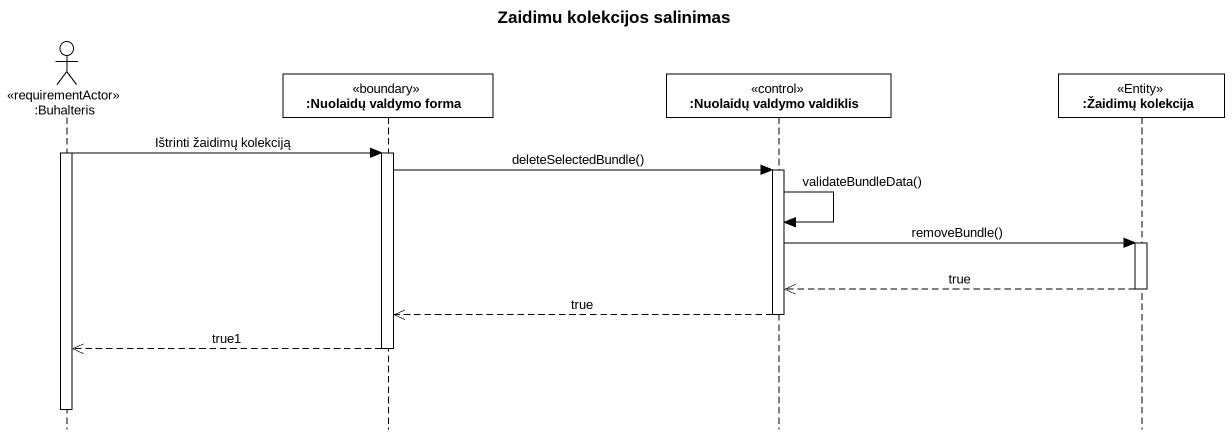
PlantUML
@startuml
title Zaidimu kolekcijos salinimas
hide footbox
actor ":Buhalteris" as Buhalteris <<requirementActor>>
participant ":Nuolaidų valdymo forma" as Nuolaidų_valdymo_forma <<boundary>>
participant ":Nuolaidų valdymo valdiklis" as Nuolaidų_valdymo_valdiklis <<control>>
participant ":Žaidimų kolekcija" as Žaidimų_kolekcija <<Entity>>

activate Buhalteris
Buhalteris -> Nuolaidų_valdymo_forma : Ištrinti žaidimų kolekciją
activate Nuolaidų_valdymo_forma
Nuolaidų_valdymo_forma -> Nuolaidų_valdymo_valdiklis : deleteSelectedBundle()
activate Nuolaidų_valdymo_valdiklis
Nuolaidų_valdymo_valdiklis -> Nuolaidų_valdymo_valdiklis : validateBundleData()
Nuolaidų_valdymo_valdiklis -> Žaidimų_kolekcija : removeBundle()
activate Žaidimų_kolekcija
Žaidimų_kolekcija -->> Nuolaidų_valdymo_valdiklis : true
deactivate Žaidimų_kolekcija
Nuolaidų_valdymo_valdiklis -->> Nuolaidų_valdymo_forma : true
deactivate Nuolaidų_valdymo_valdiklis
Nuolaidų_valdymo_forma -->> Buhalteris : true1
deactivate Nuolaidų_valdymo_forma
deactivate Buhalteris
@enduml
